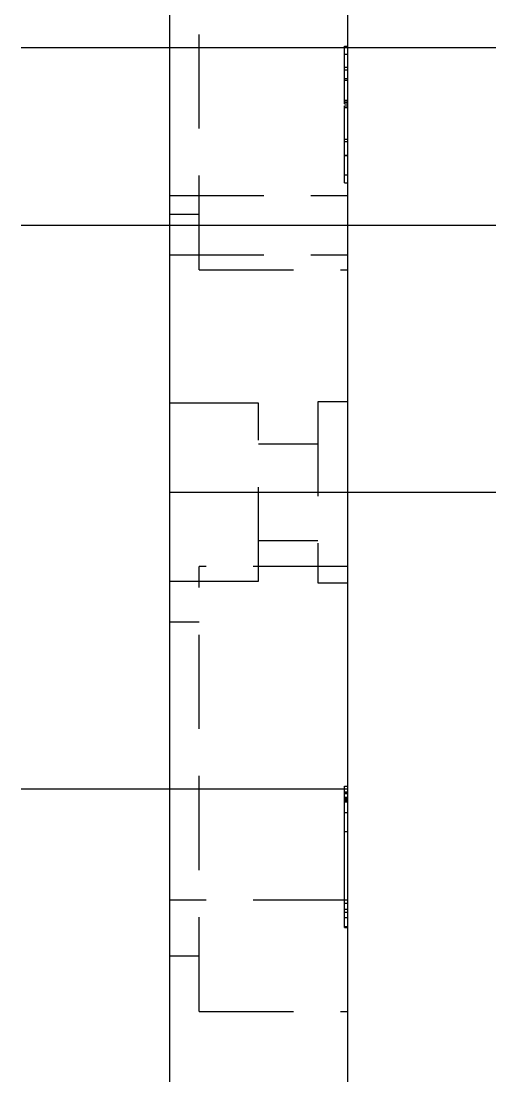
# Model space of a CAD drawing. Extents: x 2 to 292, y 3 to 207.
# Drawn here: x 233.53 to 239.93, y 134.4 to 148.63 of the extents above; entities that cross this region are included whole.
import ezdxf

# ---------------------------------------------------------------- set-up
doc = ezdxf.new("R2010")
doc.units = 0
for name, pattern in [('SLD-中心线', [34.29, 30.48, -1.27, 1.27, -1.27]), ('SLD-实线', [0]), ('SLD-虚线', [1.905, 1.27, -0.635])]:
    doc.linetypes.add(name, pattern=pattern)
doc.layers.get('0').update_dxf_attribs({"linetype": 'CONTINUOUS'})
doc.layers.add('图框', color=7, linetype='SLD-实线')

msp = doc.modelspace()

# ---------------------------------------------------------------- linework, layer by layer
at = {"color": 7, "linetype": 'SLD-实线'}
for p, q in [((235.53011907, 162.27148789), (235.53011907, 46.27149122)), ((237.93011909, 162.27148789), (237.93011909, 46.27149122)), ((237.93011909, 147.55669551), (237.93511908, 147.55669551)), ((237.93011909, 138.21423965), (237.93511908, 138.21423965)), ((237.93511908, 138.12276142), (237.93011909, 138.12276142)), ((237.93511908, 138.12233823), (237.93011909, 138.12233823))]:
    msp.add_line(p, q, dxfattribs=at)
at = {"color": 7, "linetype": 'SLD-虚线'}
for p, q in [((235.93011904, 145.2714892), (235.93011904, 151.27148943)), ((237.89011906, 148.28512686), (237.93011909, 148.28512686)), ((237.89011906, 148.17858654), (237.93011909, 148.17858654)), ((237.89011906, 148.00342935), (237.93011909, 148.00342935)), ((237.89011906, 147.9689123), (237.93011909, 147.9689123)), ((237.89011906, 147.85086232), (237.93011909, 147.85086232)), ((237.89011906, 147.83083218), (237.93011909, 147.83083218)), ((237.88511907, 147.55669551), (237.93011909, 147.55669551)), ((237.89011906, 147.55723494), (237.93011909, 147.55723494)), ((237.89011906, 147.53422158), (237.93011909, 147.53422158)), ((237.89011906, 147.51120823), (237.93011909, 147.51120823)), ((237.89011906, 147.48265462), (237.93011909, 147.48265462)), ((237.89011906, 147.45964127), (237.93011909, 147.45964127)), ((237.89011906, 147.03390019), (237.93011909, 147.03390019)), ((237.89011906, 147.00236636), (237.93011909, 147.00236636)), ((237.89011906, 146.81826251), (237.93011909, 146.81826251)), ((237.89011906, 146.81229609), (237.93011909, 146.81229609)), ((237.89011906, 146.55062872), (237.93011909, 146.55062872)), ((237.89011906, 146.44408839), (237.93011909, 146.44408839)), ((235.53011907, 146.27148824), (237.93011909, 146.27148824)), ((235.53011907, 146.02148848), (235.93011904, 146.02148848)), ((235.53011907, 145.4714896), (237.93011909, 145.4714896)), ((235.93011904, 145.2714892), (237.93011909, 145.2714892)), ((236.73011908, 143.47148853), (235.53011907, 143.47148853)), ((236.73011908, 141.07148963), (236.73011908, 143.47148853)), ((237.53011912, 143.49148887), (237.53011912, 141.05148929)), ((237.93011909, 143.49148887), (237.53011912, 143.49148887)), ((237.53011912, 142.92148965), (236.73011908, 142.92148965)), ((236.73011908, 141.62148851), (237.53011912, 141.62148851)), ((235.93011904, 135.27148979), (235.93011904, 141.27149003)), ((237.93011909, 141.27149003), (235.93011904, 141.27149003)), ((235.53011907, 141.07148963), (236.73011908, 141.07148963)), ((237.53011912, 141.05148929), (237.93011909, 141.05148929)), ((235.93011904, 140.52149075), (235.53011907, 140.52149075)), ((237.89011906, 138.2354589), (237.89011906, 138.30814081)), ((237.89011906, 138.30814081), (237.93011909, 138.30814081)), ((237.88511907, 138.21423965), (237.93011909, 138.21423965)), ((237.93011909, 138.12276142), (237.88511907, 138.12276142)), ((237.93011909, 138.12233823), (237.88511907, 138.12233823)), ((237.88511907, 138.12230545), (237.93511908, 138.12230545)), ((237.89011906, 138.2335605), (237.93011909, 138.2335605)), ((237.89011906, 138.22759407), (237.93011909, 138.22759407)), ((237.89011906, 138.22205382), (237.93011909, 138.22205382)), ((237.89011906, 138.21608739), (237.93011909, 138.21608739)), ((237.89011906, 138.21054714), (237.93011909, 138.21054714)), ((237.89011906, 138.14151006), (237.89011906, 138.21054714)), ((237.89011906, 138.16153722), (237.93011909, 138.16153722)), ((237.89011906, 138.14151006), (237.93011909, 138.14151006)), ((237.89011906, 138.12105375), (237.93011909, 138.12105375)), ((237.93011909, 138.11554926), (237.89011906, 138.11554926)), ((237.89011906, 138.1155135), (237.93011909, 138.1155135)), ((237.89011906, 138.10954707), (237.93011909, 138.10954707)), ((237.89011906, 138.0980404), (237.93011909, 138.0980404)), ((237.89011906, 138.09674101), (237.93011909, 138.09674101)), ((237.89011906, 137.954423), (237.89011906, 138.09370416)), ((237.89011906, 137.69829588), (237.89011906, 137.954423)), ((237.89011906, 137.954423), (237.93011909, 137.954423)), ((237.89011906, 137.69829588), (237.93011909, 137.69829588)), ((237.93011909, 136.77148836), (235.53011907, 136.77148836)), ((237.89011906, 136.65120321), (237.89011906, 136.73174995)), ((237.89011906, 136.73174995), (237.93011909, 136.73174995)), ((237.89011906, 136.65120321), (237.93011909, 136.65120321)), ((237.89011906, 136.40402871), (237.89011906, 136.60815971)), ((237.89011906, 136.60815971), (237.93011909, 136.60815971)), ((237.89011906, 136.53912263), (237.93011909, 136.53912263)), ((237.89011906, 136.4155324), (237.93011909, 136.4155324)), ((237.89011906, 136.40402871), (237.93011909, 136.40402871)), ((235.53011907, 136.02148908), (235.93011904, 136.02148908)), ((235.93011904, 135.27148979), (237.93011909, 135.27148979))]:
    msp.add_line(p, q, dxfattribs=at)
for points, knots in [([(237.89011908, 147.96891125), (237.89011908, 147.98188217), (237.89011908, 148.00717897), (237.89011908, 148.04320331), (237.89011908, 148.07652252), (237.89011908, 148.11675659), (237.89011908, 148.16309573), (237.89011908, 148.20469607), (237.89011908, 148.23279934), (237.89011908, 148.25087313), (237.89011908, 148.26371318), (237.89011908, 148.27474436), (237.89011908, 148.28263069), (237.89011908, 148.2843247), (237.89011908, 148.28512689)], [0, 0, 0, 0, 0.0823166391, 0.160539557, 0.2332349493, 0.3029883245, 0.4386939029, 0.5763967959, 0.6432805253, 0.7043973737, 0.7609966096, 0.8131359193, 0.9115121722, 1, 1, 1, 1]), ([(237.89011908, 147.51120828), (237.89011908, 147.51620126), (237.89011908, 147.52622983), (237.89011908, 147.54109748), (237.89011908, 147.56027445), (237.89011908, 147.58520208), (237.89011908, 147.61795232), (237.89011908, 147.65587778), (237.89011908, 147.69840879), (237.89011908, 147.74399835), (237.89011908, 147.79547878), (237.89011908, 147.85284677), (237.89011908, 147.91175083), (237.89011908, 147.95059703), (237.89011908, 147.96891125)], [0, 0, 0, 0, 0.0534225155, 0.1073010655, 0.1632196421, 0.2245518337, 0.2951902577, 0.379149223, 0.4689468064, 0.5575584449, 0.6558321385, 0.7721638801, 0.8925856224, 1, 1, 1, 1]), ([(237.89011908, 147.03390166), (237.89011908, 147.0513871), (237.89011908, 147.08513596), (237.89011908, 147.13361449), (237.89011908, 147.17815133), (237.89011908, 147.21857305), (237.89011908, 147.25509667), (237.89011908, 147.28895938), (237.89011908, 147.31918578), (237.89011908, 147.35473303), (237.89011908, 147.39247347), (237.89011908, 147.42933702), (237.89011908, 147.45777416), (237.89011908, 147.47498351), (237.89011908, 147.48265512)], [0, 0, 0, 0, 0.104931531, 0.2025295702, 0.2921435911, 0.374477686, 0.4513523878, 0.5228340961, 0.5889064463, 0.649931299, 0.7606735695, 0.8552436343, 0.935470321, 1, 1, 1, 1]), ([(237.89011908, 146.44408704), (237.89011908, 146.44467226), (237.89011908, 146.44582425), (237.89011908, 146.45466927), (237.89011908, 146.46932723), (237.89011908, 146.48934164), (237.89011908, 146.514842), (237.89011908, 146.54367773), (237.89011908, 146.57740219), (237.89011908, 146.6151316), (237.89011908, 146.65707026), (237.89011908, 146.702856), (237.89011908, 146.75254793), (237.89011908, 146.80549657), (237.89011908, 146.86086262), (237.89011908, 146.9177868), (237.89011908, 146.97557981), (237.89011908, 147.01443196), (237.89011908, 147.03390166)], [0, 0, 0, 0, 0.0547384789, 0.1077502094, 0.1613075295, 0.2157839175, 0.2709456383, 0.3266318882, 0.3831367065, 0.441604719, 0.5027036296, 0.5665189356, 0.6335206792, 0.7042566341, 0.7772925487, 0.8506543363, 0.9251594619, 1, 1, 1, 1]), ([(237.89011908, 138.21054773), (237.89011908, 138.21365345), (237.89011908, 138.21840705), (237.89011908, 138.22570992), (237.89011908, 138.23151562), (237.89011908, 138.23276668), (237.89011908, 138.23356072)], [0, 0, 0, 0, 0.3942395217, 0.6034201523, 0.7482900867, 1, 1, 1, 1]), ([(237.89011908, 138.09803974), (237.89011908, 138.09921653), (237.89011908, 138.10225233), (237.89011908, 138.11171679), (237.89011908, 138.12457047), (237.89011908, 138.13543226), (237.89011908, 138.14150873)], [0, 0, 0, 0, 0.1305020911, 0.3366602458, 0.6289044269, 1, 1, 1, 1]), ([(237.89011908, 136.73174952), (237.89011908, 136.7487937), (237.89011908, 136.78513565), (237.89011908, 136.84306104), (237.89011908, 136.90802063), (237.89011908, 136.9772432), (237.89011908, 137.04540593), (237.89011908, 137.10699329), (237.89011908, 137.15906917), (237.89011908, 137.20492231), (237.89011908, 137.2508594), (237.89011908, 137.3029428), (237.89011908, 137.36441992), (237.89011908, 137.43300148), (237.89011908, 137.50390554), (237.89011908, 137.57302979), (237.89011908, 137.63726039), (237.89011908, 137.67842794), (237.89011908, 137.69829544)], [0, 0, 0, 0, 0.0522440356, 0.1113957677, 0.1773884808, 0.2507167674, 0.3227737309, 0.3857343621, 0.4388234636, 0.4823976345, 0.5262180188, 0.5805128326, 0.6443812132, 0.7182529899, 0.7951893952, 0.8678968155, 0.9362469053, 1, 1, 1, 1]), ([(237.89011908, 136.60816119), (237.89011908, 136.61368452), (237.89011908, 136.62341059), (237.89011908, 136.63626237), (237.89011908, 136.64505009), (237.89011908, 136.64963846), (237.89011908, 136.65120402)], [0, 0, 0, 0, 0.3900244626, 0.6867966825, 0.8931339555, 1, 1, 1, 1])]:
    msp.add_open_spline(points, degree=3, knots=knots, dxfattribs=at)
at = {"layer": '图框', "color": 5, "linetype": 'SLD-中心线', "ltscale": 2}
for p, q in [((233.53011908, 148.27148955), (237.93011908, 148.27148955)), ((233.93011908, 148.27148955), (239.93011908, 148.27148955)), ((233.53011908, 145.87148955), (239.93011908, 145.87148955)), ((235.53011908, 142.27148955), (239.93011908, 142.27148955)), ((233.53011908, 138.27148955), (237.93011908, 138.27148955))]:
    msp.add_line(p, q, dxfattribs=at)

doc.saveas('drawing.dxf')
